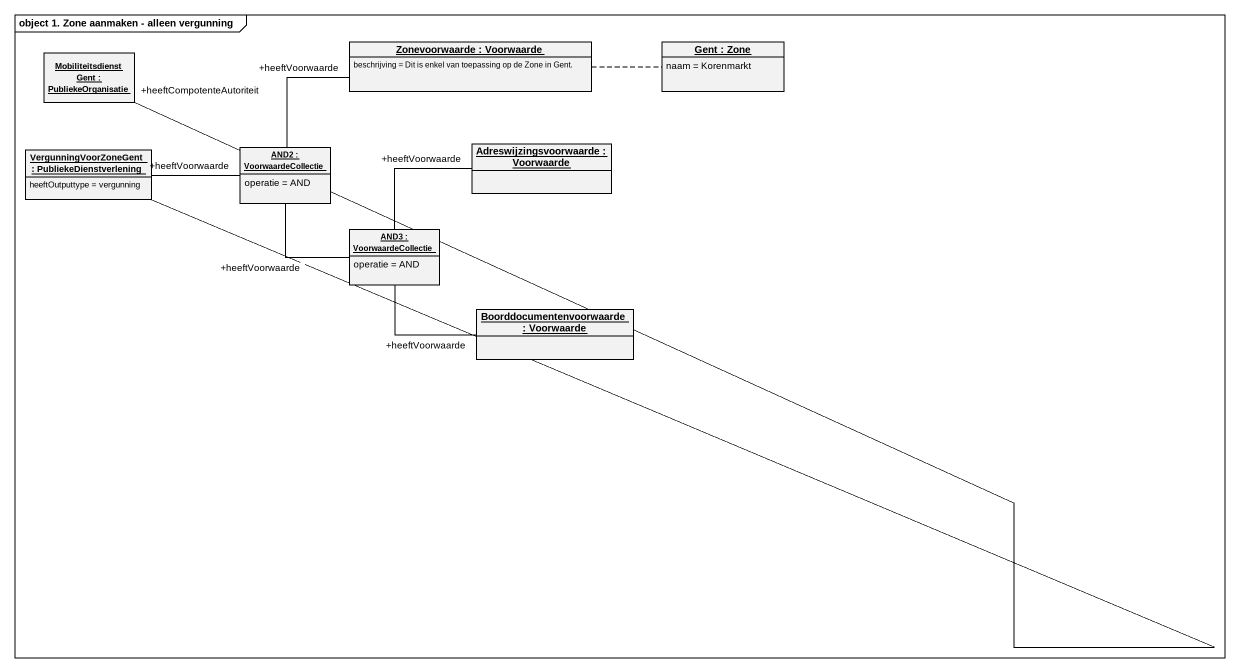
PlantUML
@startuml
mainframe object 1. Zone aanmaken - alleen vergunning
hide circle
hide empty members
object "Mobiliteitsdienst Gent : PubliekeOrganisatie" as Mobiliteitsdienst_Gent
object "Zonevoorwaarde : Voorwaarde" as Zonevoorwaarde {
  beschrijving = Dit is enkel van toepassing op de Zone in Gent.
}
object "Gent : Zone" as Gent {
  naam = Korenmarkt
}
object "VergunningVoorZoneGent : PubliekeDienstverlening" as VergunningVoorZoneGent {
  heeftOutputtype = vergunning
}
object "AND2 : VoorwaardeCollectie" as AND2 {
  operatie = AND
}
object "Adreswijzingsvoorwaarde : Voorwaarde" as Adreswijzingsvoorwaarde
object "AND3 : VoorwaardeCollectie" as AND3 {
  operatie = AND
}
object "Boorddocumentenvoorwaarde : Voorwaarde" as Boorddocumentenvoorwaarde
Mobiliteitsdienst_Gent "+heeftCompotenteAutoriteit" -- VergunningVoorZoneGent
Zonevoorwaarde .right. Gent
VergunningVoorZoneGent -right- "+heeftVoorwaarde" AND2
AND2 -right- "+heeftVoorwaarde" Zonevoorwaarde
AND2 -- "+heeftVoorwaarde" AND3
AND3 -up- "+heeftVoorwaarde" Adreswijzingsvoorwaarde
AND3 -right- "+heeftVoorwaarde" Boorddocumentenvoorwaarde
@enduml
